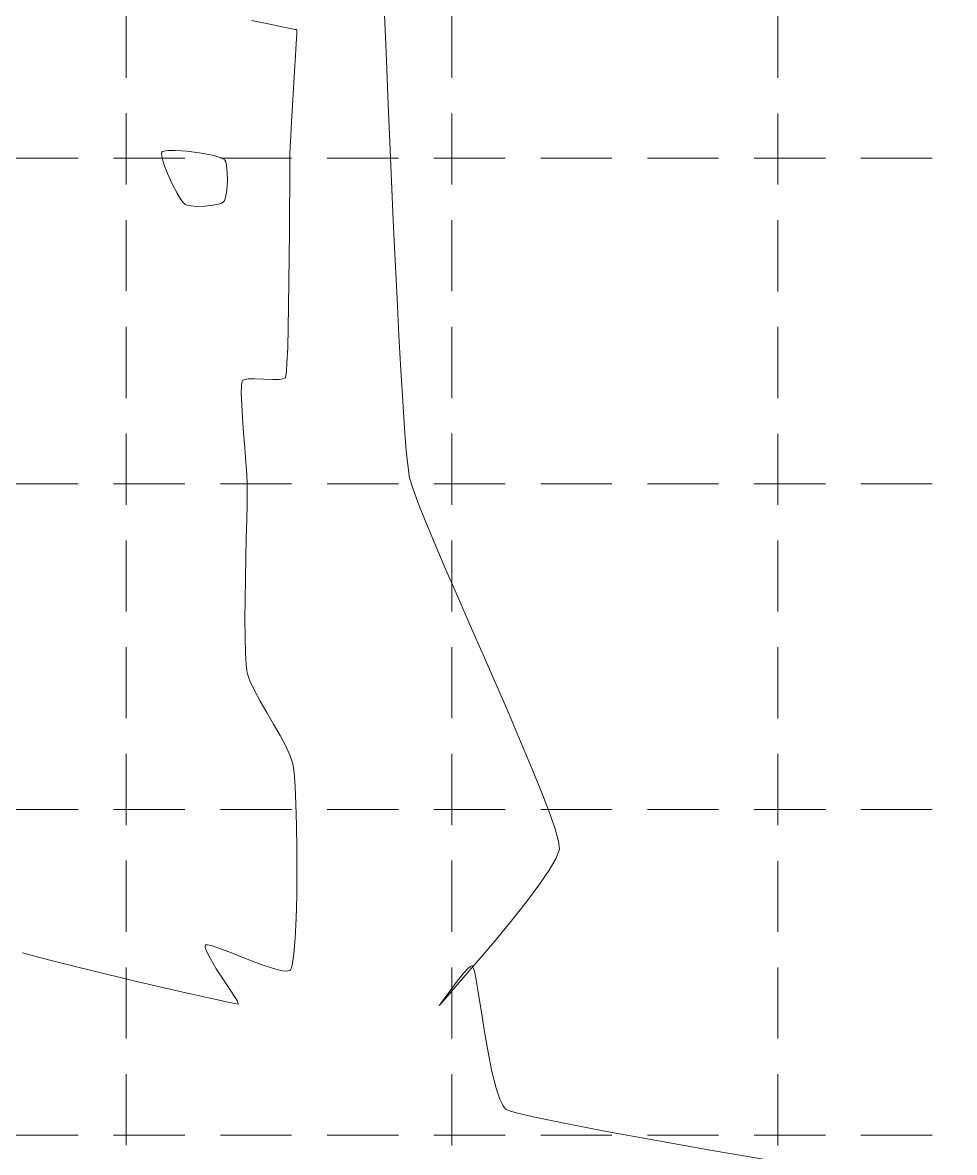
# Model space of a CAD drawing. Extents: x 2140663 to 2528301, y 336313 to 7007653.
# Drawn here: x 2527824.3 to 2527902.8, y 7007156.3 to 7007251.6 of the extents above; entities that cross this region are included whole.
import ezdxf

# ---------------------------------------------------------------- set-up
doc = ezdxf.new("R2010")
doc.units = 0
doc.header["$MEASUREMENT"] = 0
doc.linetypes.add('HIDDEN', pattern=[0.375, 0.25, -0.125])
doc.layers.add('1 EXISTING CONTOURS', color=43, linetype='Continuous')
doc.layers.add('GRID', color=254, linetype='HIDDEN')

msp = doc.modelspace()

# ---------------------------------------------------------------- linework, layer by layer
at = {"layer": '1 EXISTING CONTOURS', "color": 43, "lineweight": 0, "extrusion": (0.9991569405665346, 0.04105372233698714, 0), "elevation": 2813397.434503688}
msp.add_lwpolyline([(6897565.015986026, 603), (6897567.429127559, 603)], dxfattribs=at)
at = {"layer": '1 EXISTING CONTOURS', "color": 43, "lineweight": 0, "extrusion": (-0.2035576288374767, -0.9790629661784088, 0), "elevation": -7375102.55162637}
msp.add_lwpolyline([(1048538.474898996, 603), (1048540.034393667, 603)], dxfattribs=at)
at = {"layer": '1 EXISTING CONTOURS', "color": 43, "lineweight": 0, "extrusion": (0.2004878083312148, 0.9796961971501912, 0), "elevation": 7371779.729538829}
msp.add_lwpolyline([(-1071651.74842043, 603.0000000000007), (-1071652.967258106, 603.0000000000007)], dxfattribs=at)
at = {"layer": '1 EXISTING CONTOURS', "color": 43, "lineweight": 0}
for points, elevation in [([(2527846.298163199, 7007251.212560831), (2527846.957997981, 7007251.078949707)], 603), ([(2527847.343674697, 7007251.000855722), (2527847.355611654, 7007250.998194986)], 603), ([(2527847.355611654, 7007250.998194986), (2527847.358829951, 7007250.992596656)], 603), ([(2527847.358829951, 7007250.992596656), (2527847.367869577, 7007250.966881691)], 603), ([(2527847.367869577, 7007250.966881691), (2527847.383496695, 7007250.911155465)], 603), ([(2527847.395760803, 7007250.858431024), (2527847.379440842, 7007250.590853591)], 603), ([(2527847.383496695, 7007250.911155465), (2527847.395760803, 7007250.858431024)], 603), ([(2527847.334341532, 7007249.869266938), (2527847.267787559, 7007248.8015783)], 603), ([(2527846.86956177, 7007242.048358653), (2527846.828098229, 7007241.170110092)], 603), ([(2527835.982578547, 7007240.50008975), (2527835.998138023, 7007240.633092103)], 602), ([(2527835.998138023, 7007240.633092103), (2527836.020271324, 7007240.677563477)], 602), ([(2527836.020271324, 7007240.677563477), (2527836.057644314, 7007240.711676924)], 602), ([(2527836.515711855, 7007240.810904615), (2527837.136723823, 7007240.815069799)], 602), ([(2527837.136723823, 7007240.815069799), (2527838.107137141, 7007240.744438416)], 602), ([(2527838.107137141, 7007240.744438416), (2527839.155438569, 7007240.609746461)], 602), ([(2527846.828098229, 7007241.170110092), (2527846.811230791, 7007240.440438998)], 603), ([(2527855.369717579, 7007238.236595464), (2527855.226377919, 7007241.5223753)], 603), ([(2527836.023997316, 7007240.204342268), (2527835.982578547, 7007240.50008975)], 602), ([(2527836.496745872, 7007238.857748232), (2527836.18047637, 7007239.669291059)], 602), ([(2527840.76727275, 7007240.274965019), (2527841.105443612, 7007240.154653337)], 602), ([(2527841.105443612, 7007240.154653337), (2527841.248016841, 7007240.076064662)], 602), ([(2527841.290896993, 7007240.037775583), (2527841.327609932, 7007239.986156421)], 602), ([(2527846.811230791, 7007240.440438998), (2527846.797954932, 7007239.266443036)], 603), ([(2527846.797954932, 7007239.266443036), (2527846.78657327, 7007237.734229981)], 603), ([(2527837.309542387, 7007237.199226497), (2527836.892572974, 7007237.995768234)], 602), ([(2527841.533671307, 7007238.240448199), (2527841.482091016, 7007237.479571582)], 602), ([(2527837.619085308, 7007236.686976942), (2527837.309542387, 7007237.199226497)], 602), ([(2527841.482091016, 7007237.479571582), (2527841.399547392, 7007236.960602812)], 602), ([(2527837.81759594, 7007236.414631161), (2527837.619085308, 7007236.686976942)], 602), ([(2527838.029870918, 7007236.236912721), (2527837.973246993, 7007236.265959524)], 602), ([(2527838.469120175, 7007236.13466918), (2527838.176918921, 7007236.187551211)], 602), ([(2527838.956390631, 7007236.101782894), (2527838.469120175, 7007236.13466918)], 602), ([(2527839.645219644, 7007236.117120688), (2527838.956390631, 7007236.101782894)], 602), ([(2527841.213623003, 7007236.485838052), (2527841.170348008, 7007236.448177611)], 602), ([(2527841.315433238, 7007236.66687778), (2527841.249451645, 7007236.531951437)], 602), ([(2527846.762703014, 7007233.93958372), (2527846.746819658, 7007231.84936607)], 603), ([(2527855.833931054, 7007228.314123188), (2527855.675189532, 7007231.566844338)], 603), ([(2527846.726040977, 7007229.745362445), (2527846.698669589, 7007227.713680622)], 603), ([(2527855.994415758, 7007225.203671741), (2527855.833931054, 7007228.314123188)], 603), ([(2527846.698669589, 7007227.713680622), (2527846.663008112, 7007225.840428384)], 603), ([(2527856.154948259, 7007222.301115067), (2527855.994415758, 7007225.203671741)], 603), ([(2527846.560025373, 7007222.913643773), (2527846.504604606, 7007222.171116913)], 603), ([(2527843.824599242, 7007221.568088225), (2527843.295968131, 7007221.558336481)], 603), ([(2527846.403513713, 7007221.653870839), (2527846.355022937, 7007221.614635682)], 603), ([(2527846.456895701, 7007221.81577919), (2527846.421960683, 7007221.685200034)], 603), ([(2527856.31383317, 7007219.672078233), (2527856.154948259, 7007222.301115067)], 603), ([(2527842.71877528, 7007220.949063308), (2527842.707191126, 7007220.363406295)], 603), ([(2527842.75413612, 7007221.249453837), (2527842.71877528, 7007220.949063308)], 603), ([(2527842.79218697, 7007221.373395453), (2527842.75413612, 7007221.249453837)], 603), ([(2527842.815910616, 7007221.410430915), (2527842.79218697, 7007221.373395453)], 603), ([(2527842.997773826, 7007221.509202098), (2527842.861823123, 7007221.449635987)], 603), ([(2527845.377043927, 7007221.496006047), (2527844.599710262, 7007221.532034169)], 603), ([(2527845.910653763, 7007221.505815887), (2527845.377043927, 7007221.496006047)], 603), ([(2527846.214449133, 7007221.555015625), (2527845.910653763, 7007221.505815887)], 603), ([(2527842.809092514, 7007218.243279265), (2527842.902033087, 7007216.99327375)], 603), ([(2527843.003237339, 7007215.729958317), (2527843.09790809, 7007214.538321529)], 603), ([(2527856.898989203, 7007213.203630713), (2527856.763648508, 7007214.082337481)], 603), ([(2527843.208933341, 7007212.025135012), (2527843.192371893, 7007210.98444376)], 603), ([(2527843.192371893, 7007210.98444376), (2527843.163791233, 7007209.659639603)], 603), ([(2527843.163791233, 7007209.659639603), (2527843.128206566, 7007208.122397777)], 603), ([(2527843.128206566, 7007208.122397777), (2527843.090633099, 7007206.444393511)], 603), ([(2527860.950921978, 7007203.173568812), (2527859.955180674, 7007205.464065003)], 603), ([(2527843.02958059, 7007202.952798583), (2527843.016131959, 7007201.282558384)], 603), ([(2527843.016131959, 7007201.282558384), (2527843.020755352, 7007199.758256669)], 603), ([(2527843.020755352, 7007199.758256669), (2527843.048465976, 7007198.451568672)], 603), ([(2527845.419155775, 7007192.4459002), (2527845.970068086, 7007191.486498599)], 603), ([(2527846.834887899, 7007189.772404628), (2527847.063113424, 7007189.092148239)], 603), ([(2527869.159728771, 7007183.615317303), (2527868.662315659, 7007185.044172787)], 603), ([(2527847.363728335, 7007183.91188538), (2527847.392968606, 7007181.962009978)], 603), ([(2527869.456874081, 7007182.553198786), (2527869.159728771, 7007183.615317303)], 603), ([(2527869.524771989, 7007181.912017058), (2527869.456874081, 7007182.553198786)], 603), ([(2527847.392968606, 7007181.962009978), (2527847.399147403, 7007179.941718741)], 603), ([(2527847.399147403, 7007179.941718741), (2527847.379916682, 7007177.946765692)], 603), ([(2527847.379916682, 7007177.946765692), (2527847.332928398, 7007176.072904848)], 603), ([(2527847.332928398, 7007176.072904848), (2527847.255834505, 7007174.415890234)], 603), ([(2527847.255834505, 7007174.415890234), (2527847.146286959, 7007173.071475865)], 603), ([(2527863.087639656, 7007172.992288777), (2527864.321869391, 7007174.456822252)], 603), ([(2527839.666793392, 7007173.764856665), (2527839.672807293, 7007173.626528652)], 603), ([(2527839.672807293, 7007173.626528652), (2527839.780661936, 7007173.307915921)], 603), ([(2527839.849231177, 7007173.843134193), (2527839.720527607, 7007173.832273633)], 603), ([(2527841.871437007, 7007173.163586062), (2527840.822105981, 7007173.566463571)], 603), ([(2527843.071299574, 7007172.685228559), (2527841.871437007, 7007173.163586062)], 603), ([(2527847.146286959, 7007173.071475865), (2527847.033704406, 7007172.285363251)], 603), ([(2527861.928580158, 7007171.642483786), (2527863.087639656, 7007172.992288777)], 603), ([(2527844.293912355, 7007172.215714331), (2527843.071299574, 7007172.685228559)], 603), ([(2527862.177496633, 7007172.069846519), (2527862.135052477, 7007172.070219643)], 603), ([(2527862.204710914, 7007172.051069789), (2527862.177496633, 7007172.069846519)], 603), ([(2527862.262766426, 7007171.941520857), (2527862.204710914, 7007172.051069789)], 603), ([(2527846.556360452, 7007171.629551166), (2527846.14406791, 7007171.662033636)], 603), ([(2527846.820438727, 7007171.703463956), (2527846.750584638, 7007171.665880353)], 603), ([(2527846.85982321, 7007171.744929462), (2527846.820438727, 7007171.703463956)], 603), ([(2527862.503902817, 7007170.90207439), (2527862.358896947, 7007171.611484101)], 603), ([(2527835.944412339, 7007170.281422289), (2527833.648624569, 7007170.817307728)], 603), ([(2527838.033572176, 7007169.8032277), (2527835.944412339, 7007170.281422289)], 603), ([(2527860.10604693, 7007169.554295275), (2527860.912209661, 7007170.474216283)], 603), ([(2527859.657838944, 7007169.042063591), (2527860.10604693, 7007169.554295275)], 603), ([(2527842.125849437, 7007168.896658754), (2527841.21783419, 7007169.092658961)], 603), ([(2527842.45306289, 7007168.831097285), (2527842.125849437, 7007168.896658754)], 603), ([(2527859.394419817, 7007168.726728748), (2527859.400197475, 7007168.737524958)], 603), ([(2527859.403913117, 7007168.731920324), (2527859.394419817, 7007168.726728748)], 603), ([(2527859.400197475, 7007168.737524958), (2527859.459123877, 7007168.81083231)], 603), ([(2527859.596206744, 7007168.98197043), (2527859.453583252, 7007168.790109359)], 603), ([(2527863.217596679, 7007166.494594856), (2527862.950044428, 7007168.159249534)], 603), ([(2527863.514579581, 7007164.793060024), (2527863.217596679, 7007166.494594856)], 603), ([(2527863.840825398, 7007163.173606048), (2527863.514579581, 7007164.793060024)], 603), ([(2527864.501275004, 7007160.845156186), (2527864.196166396, 7007161.755193937)], 603), ([(2527864.908564633, 7007160.088401173), (2527864.742204326, 7007160.333669071)], 603), ([(2527864.993462989, 7007159.997339341), (2527864.908564633, 7007160.088401173)], 603), ([(2527865.05600348, 7007159.956002386), (2527864.993462989, 7007159.997339341)], 603), ([(2527865.30962095, 7007159.854452152), (2527865.05600348, 7007159.956002386)], 603), ([(2527867.459230886, 7007159.314718874), (2527865.99886204, 7007159.656920836)], 603), ([(2527873.485804753, 7007158.117567954), (2527870.079610121, 7007158.772189496)], 603)]:
    msp.add_lwpolyline(points, dxfattribs=dict(at, elevation=elevation))
at = {"layer": '1 EXISTING CONTOURS', "color": 43, "lineweight": 0, "extrusion": (-0.1979134905842999, -0.9802194908512779, 0), "elevation": -7368939.09999544}
msp.add_lwpolyline([(1091015.337683194, 603.0000000000007), (1091015.638237891, 603.0000000000007)], dxfattribs=at)
at = {"layer": '1 EXISTING CONTOURS', "color": 43, "lineweight": 0, "extrusion": (-0.2002184570580532, -0.9797512793833406, 0), "elevation": -7371484.827877438}
msp.add_lwpolyline([(1073680.592491984, 603.0000000000007), (1073680.685441232, 603.0000000000007)], dxfattribs=at)
at = {"layer": '1 EXISTING CONTOURS', "color": 43, "lineweight": 0, "extrusion": (0.9980525660525116, -0.06237848504089606, 0), "elevation": 2085822.88748068}
msp.add_lwpolyline([(7151287.723118526, 603.0000000000007), (7151287.000123888, 603.0000000000007)], dxfattribs=at)
at = {"layer": '1 EXISTING CONTOURS', "color": 43, "lineweight": 0, "extrusion": (0.9991481820619215, 0.04126633352210794, 0), "elevation": 2814865.114086384}
msp.add_lwpolyline([(6896963.462195911, 603.0000000000003), (6896966.192734728, 603.0000000000003)], dxfattribs=at)
at = {"layer": '1 EXISTING CONTOURS', "color": 43, "lineweight": 0, "extrusion": (0.9980967568581376, -0.06166736535046557, 0), "elevation": 2090917.587862926}
msp.add_lwpolyline([(7149797.984366206, 603), (7149796.675992667, 603)], dxfattribs=at)
at = {"layer": '1 EXISTING CONTOURS', "color": 43, "lineweight": 0, "extrusion": (0.9981496225432913, -0.06080568243746005, 0), "elevation": 2097089.249670678}
msp.add_lwpolyline([(7147988.916204752, 603.0000000000007), (7147987.477371474, 603.0000000000007)], dxfattribs=at)
at = {"layer": '1 EXISTING CONTOURS', "color": 43, "lineweight": 0, "extrusion": (0.9991269125934648, 0.04177813460952079, 0), "elevation": 2818397.664930959}
msp.add_lwpolyline([(6895517.680544343, 603.0000000000007), (6895520.66284176, 603.0000000000007)], dxfattribs=at)
at = {"layer": '1 EXISTING CONTOURS', "color": 43, "lineweight": 0, "extrusion": (0.9982270036181882, -0.05952183840788265, 0), "elevation": 2106281.06821372}
msp.add_lwpolyline([(7145284.344197102, 603.0000000000003), (7145282.883055338, 603.0000000000003)], dxfattribs=at)
at = {"layer": '1 EXISTING CONTOURS', "color": 43, "lineweight": 0, "extrusion": (0.9983435843201333, -0.05753336116401557, 0), "elevation": 2120509.512824109}
msp.add_lwpolyline([(7141073.226288998, 603.0000000000007), (7141071.850986722, 603.0000000000007)], dxfattribs=at)
at = {"layer": '1 EXISTING CONTOURS', "color": 43, "lineweight": 0, "extrusion": (0.9990943558793489, 0.04254959518055247, 0), "elevation": 2823721.17926372}
msp.add_lwpolyline([(6893336.238731152, 603), (6893339.407149874, 603)], dxfattribs=at)
at = {"layer": '1 EXISTING CONTOURS', "color": 43, "lineweight": 0, "extrusion": (0.9985333459820337, -0.05414016034261604, 0), "elevation": 2144766.184736065}
msp.add_lwpolyline([(7133824.064815812, 603), (7133822.88349322, 603)], dxfattribs=at)
at = {"layer": '1 EXISTING CONTOURS', "color": 43, "lineweight": 0, "extrusion": (-0.3739661706788501, 0.9274423449399954, 0), "elevation": 5553486.586615487}
msp.add_lwpolyline([(-4964893.176896277, 602.0000000000003), (-4964893.319795464, 602.0000000000003)], dxfattribs=at)
at = {"layer": '1 EXISTING CONTOURS', "color": 43, "lineweight": 0, "extrusion": (0.1392835215302415, -0.9902525438645109, 0), "elevation": -6586852.066708433}
msp.add_lwpolyline([(3479189.387769312, 602.0000000000007), (3479189.716510488, 602.0000000000007)], dxfattribs=at)
at = {"layer": '1 EXISTING CONTOURS', "color": 43, "lineweight": 0, "extrusion": (0.9597960463298015, 0.2806983246292745, 0), "elevation": 4393127.607236439}
msp.add_lwpolyline([(6015961.549473925, 602), (6015962.106937367, 602)], dxfattribs=at)
at = {"layer": '1 EXISTING CONTOURS', "color": 43, "lineweight": 0, "extrusion": (-0.1781011747082605, -0.9840121805991722, 0), "elevation": -7345421.235436834}
msp.add_lwpolyline([(1239426.735487804, 602.0000000000007), (1239427.729898346, 602.0000000000007)], dxfattribs=at)
at = {"layer": '1 EXISTING CONTOURS', "color": 43, "lineweight": 0, "extrusion": (-0.2415912872779893, -0.9703780963682992, 0), "elevation": -7410376.783815038}
msp.add_lwpolyline([(760072.4607183642, 602), (760073.1133733415, 602)], dxfattribs=at)
at = {"layer": '1 EXISTING CONTOURS', "color": 43, "lineweight": 0, "extrusion": (-0.6660470318318564, -0.7459097474815396, 0), "elevation": -6910429.835863672}
msp.add_lwpolyline([(-2781610.027014439, 602.0000000000007), (-2781609.969527388, 602.0000000000007)], dxfattribs=at)
at = {"layer": '1 EXISTING CONTOURS', "color": 43, "lineweight": 0, "extrusion": (0.9144246669571794, 0.4047561345554277, 0), "elevation": 5147743.834819206}
msp.add_lwpolyline([(5384433.806097258, 602), (5384433.647747668, 602)], dxfattribs=at)
at = {"layer": '1 EXISTING CONTOURS', "color": 43, "lineweight": 0, "extrusion": (0.9723067101530696, 0.2337084966177206, 0), "elevation": 4095488.636118897}
msp.add_lwpolyline([(6222408.306061046, 602.0000000000007), (6222407.991668628, 602.0000000000007)], dxfattribs=at)
at = {"layer": '1 EXISTING CONTOURS', "color": 43, "lineweight": 0, "extrusion": (0.9087639208941293, 0.417310599051988, 0), "elevation": 5221401.651589344}
msp.add_lwpolyline([(5313031.947727317, 602.0000000000003), (5313032.896246485, 602.0000000000003)], dxfattribs=at)
at = {"layer": '1 EXISTING CONTOURS', "color": 43, "lineweight": 0, "extrusion": (0.9941502315485667, 0.1080060975682922, 0), "elevation": 3269878.774900015}
msp.add_lwpolyline([(6693226.514979076, 602.0000000000003), (6693225.982262191, 602.0000000000003)], dxfattribs=at)
at = {"layer": '1 EXISTING CONTOURS', "color": 43, "lineweight": 0, "extrusion": (0.999897637190889, 0.01430786986513389, 0), "elevation": 2627841.429569256}
msp.add_lwpolyline([(6970353.697855704, 602.0000000000007), (6970352.93215435, 602.0000000000007)], dxfattribs=at)
at = {"layer": '1 EXISTING CONTOURS', "color": 43, "lineweight": 0, "extrusion": (0.9989910264929707, 0.04491023253692838, 0), "elevation": 2840001.529267092}
msp.add_lwpolyline([(6886638.202624449, 603.0000000000007), (6886641.546383558, 603.0000000000007)], dxfattribs=at)
at = {"layer": '1 EXISTING CONTOURS', "color": 43, "lineweight": 0, "extrusion": (0.9613571556635352, -0.2753042303607367, 0), "elevation": 501036.4394433461}
msp.add_lwpolyline([(7432382.824481918, 602.0000000000007), (7432382.518950274, 602.0000000000007)], dxfattribs=at)
at = {"layer": '1 EXISTING CONTOURS', "color": 43, "lineweight": 0, "extrusion": (0.9999807872626489, -0.006198798720156712, 0), "elevation": 2484361.763418118}
msp.add_lwpolyline([(7022772.719437201, 603.0000000000007), (7022770.915080169, 603.0000000000007)], dxfattribs=at)
at = {"layer": '1 EXISTING CONTOURS', "color": 43, "lineweight": 0, "extrusion": (0.7230162579524254, 0.6908310146023209, 0), "elevation": 6668484.08146682}
msp.add_lwpolyline([(3320036.928587246, 602.0000000000007), (3320037.086814673, 602.0000000000007)], dxfattribs=at)
at = {"layer": '1 EXISTING CONTOURS', "color": 43, "lineweight": 0, "extrusion": (-0.5945860494777991, -0.8040319830494209, 0), "elevation": -7137059.264848153}
msp.add_lwpolyline([(-2133942.35067703, 602), (-2133942.408314835, 602)], dxfattribs=at)
at = {"layer": '1 EXISTING CONTOURS', "color": 43, "lineweight": 0, "extrusion": (0.3182317980157072, 0.9480129338419861, 0), "elevation": 7447389.024417811}
msp.add_lwpolyline([(-166497.9152935324, 602.0000000000003), (-166497.7601817227, 602.0000000000003)], dxfattribs=at)
at = {"layer": '1 EXISTING CONTOURS', "color": 43, "lineweight": 0, "extrusion": (0.1069306174767196, -0.9942664849254689, 0), "elevation": -6696756.569066909}
msp.add_lwpolyline([(3262635.004543806, 602.0000000000007), (3262634.323316666, 602.0000000000007)], dxfattribs=at)
at = {"layer": '1 EXISTING CONTOURS', "color": 43, "lineweight": 0, "extrusion": (0.2035135860919518, -0.9790721221013261, 0), "elevation": -6346139.757465833}
msp.add_lwpolyline([(3901006.225894231, 602.0000000000007), (3901005.754536505, 602.0000000000007)], dxfattribs=at)
at = {"layer": '1 EXISTING CONTOURS', "color": 43, "lineweight": 0, "extrusion": (0.3300726198056258, -0.9439555422024126, 0), "elevation": -5780148.497552342}
msp.add_lwpolyline([(4699066.435204552, 602), (4699066.156375901, 602)], dxfattribs=at)
at = {"layer": '1 EXISTING CONTOURS', "color": 43, "lineweight": 0, "extrusion": (0.4956164393024643, -0.8685415045311, 0), "elevation": -4833236.04733529}
msp.add_lwpolyline([(5668436.55110595, 602.0000000000007), (5668436.409360292, 602.0000000000007)], dxfattribs=at)
at = {"layer": '1 EXISTING CONTOURS', "color": 43, "lineweight": 0, "extrusion": (0.7896618541747542, -0.6135423017700488, 0), "elevation": -2303096.222759246}
msp.add_lwpolyline([(7084284.931159684, 602.0000000000003), (7084284.872763317, 602.0000000000003)], dxfattribs=at)
at = {"layer": '1 EXISTING CONTOURS', "color": 43, "lineweight": 0, "extrusion": (0.9999796896102413, -0.006373410939642886, 0), "elevation": 2483135.439702834}
msp.add_lwpolyline([(7023204.616506752, 603), (7023202.626142429, 603)], dxfattribs=at)
at = {"layer": '1 EXISTING CONTOURS', "color": 43, "lineweight": 0, "extrusion": (0.9989138285400393, 0.04659574177412749, 0), "elevation": 2851617.143140436}
msp.add_lwpolyline([(6881833.201619701, 603.0000000000007), (6881836.534605678, 603.0000000000007)], dxfattribs=at)
at = {"layer": '1 EXISTING CONTOURS', "color": 43, "lineweight": 0, "extrusion": (0.9999512380316582, -0.00987530044881429, 0), "elevation": 2458524.964209627}
msp.add_lwpolyline([(7031853.409061871, 603.0000000000007), (7031851.304955645, 603.0000000000007)], dxfattribs=at)
at = {"layer": '1 EXISTING CONTOURS', "color": 43, "lineweight": 0, "extrusion": (0.9996074584870281, -0.02801658325179389, 0), "elevation": 2330535.852131972}
msp.add_lwpolyline([(7075296.839877185, 603.0000000000003), (7075295.210522718, 603.0000000000003)], dxfattribs=at)
at = {"layer": '1 EXISTING CONTOURS', "color": 43, "lineweight": 0, "extrusion": (0.9990259966485655, -0.04412548039784481, 0), "elevation": 2216187.35168468}
msp.add_lwpolyline([(7111941.598210088, 603.0000000000007), (7111940.298874795, 603.0000000000007)], dxfattribs=at)
at = {"layer": '1 EXISTING CONTOURS', "color": 43, "lineweight": 0, "extrusion": (-0.04646446098054267, -0.998919943672058, 0), "elevation": -7117108.274845317}
msp.add_lwpolyline([(2199527.613697071, 603), (2199526.837747983, 603)], dxfattribs=at)
at = {"layer": '1 EXISTING CONTOURS', "color": 43, "lineweight": 0, "extrusion": (0.3904537433495614, -0.9206225471409631, 0), "elevation": -5463999.139315864}
msp.add_lwpolyline([(5063188.260056678, 603), (5063188.107362388, 603)], dxfattribs=at)
at = {"layer": '1 EXISTING CONTOURS', "color": 43, "lineweight": 0, "extrusion": (0.8617173862759105, -0.5073885554383477, 0), "elevation": -1377094.876851038}
msp.add_lwpolyline([(7320845.10003508, 603), (7320845.063678388, 603)], dxfattribs=at)
at = {"layer": '1 EXISTING CONTOURS', "color": 43, "lineweight": 0, "extrusion": (0.9911067075001061, -0.1330695094614059, 0), "elevation": 1572918.009246708}
msp.add_lwpolyline([(7281284.189098893, 603), (7281283.830572693, 603)], dxfattribs=at)
at = {"layer": '1 EXISTING CONTOURS', "color": 43, "lineweight": 0, "extrusion": (0.6493722562828956, -0.7604706915917676, 0), "elevation": -3687275.519230654}
msp.add_lwpolyline([(6472645.612389969, 603), (6472645.552016165, 603)], dxfattribs=at)
at = {"layer": '1 EXISTING CONTOURS', "color": 43, "lineweight": 0, "extrusion": (0.1625807765194249, -0.9866952371965424, 0), "elevation": -6503013.411613622}
msp.add_lwpolyline([(3633450.462708965, 603.0000000000007), (3633450.160493759, 603.0000000000007)], dxfattribs=at)
at = {"layer": '1 EXISTING CONTOURS', "color": 43, "lineweight": 0, "extrusion": (0.9994537711536047, 0.03304783392052234, 0), "elevation": 2758035.381399664}
msp.add_lwpolyline([(6919853.091546299, 603.0000000000003), (6919852.122597038, 603.0000000000003)], dxfattribs=at)
at = {"layer": '1 EXISTING CONTOURS', "color": 43, "lineweight": 0, "extrusion": (0.9977010190629867, 0.06776928921479115, 0), "elevation": 2996919.116904804}
msp.add_lwpolyline([(6819796.886836593, 603.0000000000007), (6819799.182005066, 603.0000000000007)], dxfattribs=at)
at = {"layer": '1 EXISTING CONTOURS', "color": 43, "lineweight": 0, "extrusion": (0.9981643448715872, 0.06056352555024479, 0), "elevation": 2947584.402589167}
msp.add_lwpolyline([(6841261.488444666, 603), (6841260.334619607, 603)], dxfattribs=at)
at = {"layer": '1 EXISTING CONTOURS', "color": 43, "lineweight": 0, "extrusion": (0.9968065531664773, 0.07985421444336636, 0), "elevation": 3079326.178554031}
msp.add_lwpolyline([(6782980.909176682, 603.0000000000007), (6782979.641813994, 603.0000000000007)], dxfattribs=at)
at = {"layer": '1 EXISTING CONTOURS', "color": 43, "lineweight": 0, "extrusion": (0.996828135541519, 0.07958434640567998, 0), "elevation": 3077503.266767571}
msp.add_lwpolyline([(6783811.742375997, 603.0000000000007), (6783813.633496317, 603.0000000000007)], dxfattribs=at)
at = {"layer": '1 EXISTING CONTOURS', "color": 43, "lineweight": 0, "extrusion": (0.9948759628546304, 0.1011030095203518, 0), "elevation": 3223354.36377111}
msp.add_lwpolyline([(6715734.930652785, 603.0000000000003), (6715736.352666125, 603.0000000000003)], dxfattribs=at)
at = {"layer": '1 EXISTING CONTOURS', "color": 43, "lineweight": 0, "extrusion": (0.9974987007625887, 0.07068480725691771, 0), "elevation": 3016823.814944127}
msp.add_lwpolyline([(6811007.295789084, 603.0000000000007), (6811006.258224241, 603.0000000000007)], dxfattribs=at)
at = {"layer": '1 EXISTING CONTOURS', "color": 43, "lineweight": 0, "extrusion": (0.9989016647290733, 0.0468557808758545, 0), "elevation": 2853395.212397195}
msp.add_lwpolyline([(6881073.167889772, 603), (6881072.373703673, 603)], dxfattribs=at)
at = {"layer": '1 EXISTING CONTOURS', "color": 43, "lineweight": 0, "extrusion": (0.9588349013393462, 0.2839641385343689, 0), "elevation": 4413594.681237949}
msp.add_lwpolyline([(6000938.964470389, 603), (6000939.87410739, 603)], dxfattribs=at)
at = {"layer": '1 EXISTING CONTOURS', "color": 43, "lineweight": 0, "extrusion": (0.9999997615598896, 0.0006905651049668875, 0), "elevation": 2532681.54230179}
msp.add_lwpolyline([(7005465.398926971, 603.0000000000007), (7005464.714023686, 603.0000000000007)], dxfattribs=at)
at = {"layer": '1 EXISTING CONTOURS', "color": 43, "lineweight": 0, "extrusion": (0.9388302880917003, 0.3443801535536782, 0), "elevation": 4786373.721920707}
msp.add_lwpolyline([(5708037.989229203, 603), (5708039.335854104, 603)], dxfattribs=at)
at = {"layer": '1 EXISTING CONTOURS', "color": 43, "lineweight": 0, "extrusion": (0.9286020119646226, 0.3710772202321982, 0), "elevation": 4947590.077253878}
msp.add_lwpolyline([(5568878.190794881, 603.0000000000007), (5568879.916090476, 603.0000000000007)], dxfattribs=at)
at = {"layer": '1 EXISTING CONTOURS', "color": 43, "lineweight": 0, "extrusion": (0.9227349910681951, 0.3854349961515925, 0), "elevation": 5033367.023331633}
msp.add_lwpolyline([(5491470.280287736, 603.0000000000007), (5491472.323966453, 603.0000000000007)], dxfattribs=at)
at = {"layer": '1 EXISTING CONTOURS', "color": 43, "lineweight": 0, "extrusion": (0.9191947671037133, 0.3938032251380767, 0), "elevation": 5083055.753727058}
msp.add_lwpolyline([(5445507.191541553, 603.0000000000003), (5445509.492724083, 603.0000000000003)], dxfattribs=at)
at = {"layer": '1 EXISTING CONTOURS', "color": 43, "lineweight": 0, "extrusion": (0.9998045509464661, -0.01977017720545993, 0), "elevation": 2388815.312972653}
msp.add_lwpolyline([(7055812.798375452, 603.0000000000007), (7055811.050942441, 603.0000000000007)], dxfattribs=at)
at = {"layer": '1 EXISTING CONTOURS', "color": 43, "lineweight": 0, "extrusion": (0.9998845958358108, -0.01519193898939004, 0), "elevation": 2421098.306223371}
msp.add_lwpolyline([(7044798.874183454, 603), (7044797.129478655, 603)], dxfattribs=at)
at = {"layer": '1 EXISTING CONTOURS', "color": 43, "lineweight": 0, "extrusion": (0.9159852107468932, 0.4012120308427573, 0), "elevation": 5126857.461664466}
msp.add_lwpolyline([(5404283.61713288, 603), (5404286.249880216, 603)], dxfattribs=at)
at = {"layer": '1 EXISTING CONTOURS', "color": 43, "lineweight": 0, "extrusion": (0.9156749767717304, 0.4019195652292771, 0), "elevation": 5131031.068477677}
msp.add_lwpolyline([(5400318.489432985, 603), (5400321.19609124, 603)], dxfattribs=at)
at = {"layer": '1 EXISTING CONTOURS', "color": 43, "lineweight": 0, "extrusion": (0.998498656360538, 0.05477621058635149, 0), "elevation": 2907875.665387086}
msp.add_lwpolyline([(6858212.575590946, 603.0000000000007), (6858211.556662132, 603.0000000000007)], dxfattribs=at)
at = {"layer": '1 EXISTING CONTOURS', "color": 43, "lineweight": 0, "extrusion": (0.9160762433393874, 0.4010041351273022, 0), "elevation": 5125630.815186039}
msp.add_lwpolyline([(5405441.606513609, 603.0000000000007), (5405444.325808034, 603.0000000000007)], dxfattribs=at)
at = {"layer": '1 EXISTING CONTOURS', "color": 43, "lineweight": 0, "extrusion": (0.9909476418771892, 0.134248914550688, 0), "elevation": 3445668.812800461}
msp.add_lwpolyline([(6604405.580654375, 603), (6604404.918222939, 603)], dxfattribs=at)
at = {"layer": '1 EXISTING CONTOURS', "color": 43, "lineweight": 0, "extrusion": (0.9465149025561541, 0.3226600986163524, 0), "elevation": 4653584.057026236}
msp.add_lwpolyline([(5816782.041261678, 603.0000000000007), (5816781.322536792, 603.0000000000007)], dxfattribs=at)
at = {"layer": '1 EXISTING CONTOURS', "color": 43, "lineweight": 0, "extrusion": (0.9048379056034633, 0.425756226710941, 0), "elevation": 5270645.9207476}
msp.add_lwpolyline([(5264131.56257785, 603.0000000000007), (5264130.666789391, 603.0000000000007)], dxfattribs=at)
at = {"layer": '1 EXISTING CONTOURS', "color": 43, "lineweight": 0, "extrusion": (0.8798669839810189, 0.4752200442954249, 0), "elevation": 5554125.960632132}
msp.add_lwpolyline([(4964117.737560022, 603.0000000000007), (4964116.710603769, 603.0000000000007)], dxfattribs=at)
at = {"layer": '1 EXISTING CONTOURS', "color": 43, "lineweight": 0, "extrusion": (0.9172015257611774, 0.3984235951112437, 0), "elevation": 5110393.027175743}
msp.add_lwpolyline([(5419847.264780432, 603), (5419849.935450856, 603)], dxfattribs=at)
at = {"layer": '1 EXISTING CONTOURS', "color": 43, "lineweight": 0, "extrusion": (0.8668391299335436, 0.4985879288711847, 0), "elevation": 5684936.883657632}
msp.add_lwpolyline([(4813757.631195453, 603.0000000000003), (4813756.52440594, 603.0000000000003)], dxfattribs=at)
at = {"layer": '1 EXISTING CONTOURS', "color": 43, "lineweight": 0, "extrusion": (0.8629003642514808, 0.5053740806320224, 0), "elevation": 5722532.17311942}
msp.add_lwpolyline([(4769002.492664978, 603), (4769001.359261789, 603)], dxfattribs=at)
at = {"layer": '1 EXISTING CONTOURS', "color": 43, "lineweight": 0, "extrusion": (0.9191570920957346, 0.393891152541046, 0), "elevation": 5083576.73395084}
msp.add_lwpolyline([(5445005.139420503, 603.0000000000007), (5445007.700250582, 603.0000000000007)], dxfattribs=at)
at = {"layer": '1 EXISTING CONTOURS', "color": 43, "lineweight": 0, "extrusion": (0.8806123488665356, 0.4738374099031892, 0), "elevation": 5546321.841932638}
msp.add_lwpolyline([(4972831.366791846, 603), (4972830.340720397, 603)], dxfattribs=at)
at = {"layer": '1 EXISTING CONTOURS', "color": 43, "lineweight": 0, "extrusion": (0.906018233248106, 0.4232386572868559, 0), "elevation": 5255988.913893678}
msp.add_lwpolyline([(5278760.092002211, 603.0000000000007), (5278759.197403456, 603.0000000000007)], dxfattribs=at)
at = {"layer": '1 EXISTING CONTOURS', "color": 43, "lineweight": 0, "extrusion": (0.9221740208201709, 0.3867752258410035, 0), "elevation": 5041340.468824854}
msp.add_lwpolyline([(5484131.056333946, 603.0000000000007), (5484133.446194647, 603.0000000000007)], dxfattribs=at)
at = {"layer": '1 EXISTING CONTOURS', "color": 43, "lineweight": 0, "extrusion": (0.990624523705216, 0.1366127850305893, 0), "elevation": 3461418.910010703}
msp.add_lwpolyline([(6596157.129498413, 603.0000000000007), (6596156.412100605, 603.0000000000007)], dxfattribs=at)
at = {"layer": '1 EXISTING CONTOURS', "color": 43, "lineweight": 0, "extrusion": (0.9973859648155078, 0.07225812887861606, 0), "elevation": 3027565.600844413}
msp.add_lwpolyline([(6806213.83854924, 603), (6806212.67139448, 603)], dxfattribs=at)
at = {"layer": '1 EXISTING CONTOURS', "color": 43, "lineweight": 0, "extrusion": (0.9266894708065787, 0.3758279189951475, 0), "elevation": 4976045.080900716}
msp.add_lwpolyline([(5543442.846623948, 603), (5543445.004552805, 603)], dxfattribs=at)
at = {"layer": '1 EXISTING CONTOURS', "color": 43, "lineweight": 0, "extrusion": (0.9989937787899105, 0.04484896809354055, 0), "elevation": 2839568.78787872}
msp.add_lwpolyline([(6886765.096514629, 603), (6886763.573200166, 603)], dxfattribs=at)
at = {"layer": '1 EXISTING CONTOURS', "color": 43, "lineweight": 0, "extrusion": (0.9335367803700191, 0.358481630905098, 0), "elevation": 4871805.4949053}
msp.add_lwpolyline([(5635270.484813209, 603.0000000000007), (5635272.350184411, 603.0000000000007)], dxfattribs=at)
at = {"layer": '1 EXISTING CONTOURS', "color": 43, "lineweight": 0, "extrusion": (0.9996080744339093, 0.0279945981670064, 0), "elevation": 2723019.933614859}
msp.add_lwpolyline([(6933673.330593815, 603), (6933671.546188912, 603)], dxfattribs=at)
at = {"layer": '1 EXISTING CONTOURS', "color": 43, "lineweight": 0, "extrusion": (0.9419286651797885, -0.3358130279078255, 0), "elevation": 27969.79224175261}
msp.add_lwpolyline([(7449156.228179064, 603), (7449157.024327783, 603)], dxfattribs=at)
at = {"layer": '1 EXISTING CONTOURS', "color": 43, "lineweight": 0, "extrusion": (0.8663362665782454, -0.4994611828873868, 0), "elevation": -1309830.177062832}
msp.add_lwpolyline([(7333146.540818097, 603.0000000000007), (7333147.736705744, 603.0000000000007)], dxfattribs=at)
at = {"layer": '1 EXISTING CONTOURS', "color": 43, "lineweight": 0, "extrusion": (0.8250638899736042, -0.5650394477039851, 0), "elevation": -1873680.038334613}
msp.add_lwpolyline([(7209715.282605911, 603.0000000000007), (7209716.804133384, 603.0000000000007)], dxfattribs=at)
at = {"layer": '1 EXISTING CONTOURS', "color": 43, "lineweight": 0, "extrusion": (0.8003466360712226, -0.5995375402170229, 0), "elevation": -2177896.293525501}
msp.add_lwpolyline([(7123721.92148906, 603.0000000000007), (7123723.680557994, 603.0000000000007)], dxfattribs=at)
at = {"layer": '1 EXISTING CONTOURS', "color": 43, "lineweight": 0, "extrusion": (0.7841455806740041, -0.6205769157078186, 0), "elevation": -2366277.04048172}
msp.add_lwpolyline([(7063381.084188588, 603), (7063382.988890303, 603)], dxfattribs=at)
at = {"layer": '1 EXISTING CONTOURS', "color": 43, "lineweight": 0, "extrusion": (0.7728492652683233, -0.6345896415591834, 0), "elevation": -2493022.243042732}
msp.add_lwpolyline([(7019646.144487385, 603), (7019648.101470491, 603)], dxfattribs=at)
at = {"layer": '1 EXISTING CONTOURS', "color": 43, "lineweight": 0, "extrusion": (-0.2583287211084649, -0.9660570748410598, 0), "elevation": -7422338.830269525}
msp.add_lwpolyline([(631870.6991214969, 603.0000000000007), (631868.4354199965, 603.0000000000007)], dxfattribs=at)
at = {"layer": '1 EXISTING CONTOURS', "color": 43, "lineweight": 0, "extrusion": (0.913968131842819, -0.4057859706492424, 0), "elevation": -533047.9098229366}
msp.add_lwpolyline([(7430095.435935132, 603.0000000000003), (7430095.388199474, 603.0000000000003)], dxfattribs=at)
at = {"layer": '1 EXISTING CONTOURS', "color": 43, "lineweight": 0, "extrusion": (0.5691744765618153, -0.8222167690035175, 0), "elevation": -4322633.978454556}
msp.add_lwpolyline([(6066736.705732958, 603), (6066736.663938926, 603)], dxfattribs=at)
at = {"layer": '1 EXISTING CONTOURS', "color": 43, "lineweight": 0, "extrusion": (0.8951577725491193, 0.4457494388610033, 0), "elevation": 5386258.997423718}
msp.add_lwpolyline([(5145742.486419083, 603), (5145741.831910593, 603)], dxfattribs=at)
at = {"layer": '1 EXISTING CONTOURS', "color": 43, "lineweight": 0, "extrusion": (-0.1956760881150154, -0.9806685824171206, 0), "elevation": -7366353.052575544}
msp.add_lwpolyline([(1107837.089277459, 603.0000000000007), (1107836.755156689, 603.0000000000007)], dxfattribs=at)
at = {"layer": '1 EXISTING CONTOURS', "color": 43, "lineweight": 0, "extrusion": (-0.311212724521894, -0.9503402759515455, 0), "elevation": -7445895.490198634}
msp.add_lwpolyline([(221587.3676248547, 603.0000000000003), (221586.6886963933, 603.0000000000003)], dxfattribs=at)
at = {"layer": '1 EXISTING CONTOURS', "color": 43, "lineweight": 0, "extrusion": (-0.2468847576027604, -0.9690448474985182, 0), "elevation": -7414346.315215902}
msp.add_lwpolyline([(719615.5269017736, 603), (719613.0972817359, 603)], dxfattribs=at)
at = {"layer": '1 EXISTING CONTOURS', "color": 43, "lineweight": 0, "extrusion": (0.862153276224781, 0.5066475385264164, 0), "elevation": 5729552.411844185}
msp.add_lwpolyline([(4760532.96889466, 603), (4760531.934397251, 603)], dxfattribs=at)
at = {"layer": '1 EXISTING CONTOURS', "color": 43, "lineweight": 0, "extrusion": (-0.3191420445820991, -0.9477068931795093, 0), "elevation": -7447486.806872792}
msp.add_lwpolyline([(159373.3738115025, 603.0000000000003), (159372.1945632803, 603.0000000000003)], dxfattribs=at)
at = {"layer": '1 EXISTING CONTOURS', "color": 43, "lineweight": 0, "extrusion": (0.9685798231572865, -0.2487028873427079, 0), "elevation": 705717.6533964423}
msp.add_lwpolyline([(7415688.549032761, 603.0000000000007), (7415688.147843909, 603.0000000000007)], dxfattribs=at)
at = {"layer": '1 EXISTING CONTOURS', "color": 43, "lineweight": 0, "extrusion": (-0.4009796413786632, 0.9160869648673312, 0), "elevation": 5405557.741742607}
msp.add_lwpolyline([(-5125474.894698534, 603.0000000000007), (-5125474.774887867, 603.0000000000007)], dxfattribs=at)
at = {"layer": '1 EXISTING CONTOURS', "color": 43, "lineweight": 0, "extrusion": (0.2386204707537254, 0.9711129032904828, 0), "elevation": 7407946.835431719}
msp.add_lwpolyline([(-782754.9978868612, 603.0000000000007), (-782752.4972371098, 603.0000000000007)], dxfattribs=at)
at = {"layer": '1 EXISTING CONTOURS', "color": 43, "lineweight": 0, "extrusion": (0.2323267256818186, 0.9726378013083623, 0), "elevation": 7402722.531791584}
msp.add_lwpolyline([(-830713.5097931991, 603.0000000000007), (-830711.0331546867, 603.0000000000007)], dxfattribs=at)
at = {"layer": '1 EXISTING CONTOURS', "color": 43, "lineweight": 0, "extrusion": (0.8431231615707161, 0.5377204984218104, 0), "elevation": 5899180.884722771}
msp.add_lwpolyline([(4548637.161591042, 603), (4548636.04621973, 603)], dxfattribs=at)
at = {"layer": '1 EXISTING CONTOURS', "color": 43, "lineweight": 0, "extrusion": (-0.235273378131261, -0.9719292348431057, 0), "elevation": -7405209.893605589}
msp.add_lwpolyline([(808286.6205327217, 603.0000000000007), (808285.8668010118, 603.0000000000007)], dxfattribs=at)
at = {"layer": '1 EXISTING CONTOURS', "color": 43, "lineweight": 0, "extrusion": (0.1838590278945193, -0.9829526223891376, 0), "elevation": -6422950.318279146}
msp.add_lwpolyline([(3773085.363263811, 603.0000000000007), (3773085.165671189, 603.0000000000007)], dxfattribs=at)
at = {"layer": '1 EXISTING CONTOURS', "color": 43, "lineweight": 0, "extrusion": (0.8986960870118329, -0.4385719361628378, 0), "elevation": -801382.797710977}
msp.add_lwpolyline([(7405960.688791224, 603.0000000000007), (7405960.519823801, 603.0000000000007)], dxfattribs=at)
at = {"layer": '1 EXISTING CONTOURS', "color": 43, "lineweight": 0, "extrusion": (0.7802782356278896, -0.6254325503245157, 0), "elevation": -2410077.843794044}
msp.add_lwpolyline([(7048550.200261966, 603.0000000000007), (7048549.354139026, 603.0000000000007)], dxfattribs=at)
at = {"layer": '1 EXISTING CONTOURS', "color": 43, "lineweight": 0, "extrusion": (0.7544501875270286, -0.6563573070671426, 0), "elevation": -2692062.403358168}
msp.add_lwpolyline([(6945741.059284557, 603), (6945742.607786396, 603)], dxfattribs=at)
at = {"layer": '1 EXISTING CONTOURS', "color": 43, "lineweight": 0, "extrusion": (0.7341786858100594, -0.6789562999944947, 0), "elevation": -2901661.208574654}
msp.add_lwpolyline([(6860823.914431592, 603.0000000000007), (6860823.374013723, 603.0000000000007)], dxfattribs=at)
at = {"layer": '1 EXISTING CONTOURS', "color": 43, "lineweight": 0, "extrusion": (-0.6344128196990231, 0.7729944205500677, 0), "elevation": 3812796.801700342}
msp.add_lwpolyline([(-6399463.002179859, 603), (-6399462.71987946, 603)], dxfattribs=at)
at = {"layer": '1 EXISTING CONTOURS', "color": 43, "lineweight": 0, "extrusion": (0.9601017475191879, 0.2796509152686646, 0), "elevation": 4386567.022861069}
msp.add_lwpolyline([(6020678.687013994, 603.0000000000007), (6020679.030765847, 603.0000000000007)], dxfattribs=at)
at = {"layer": '1 EXISTING CONTOURS', "color": 43, "lineweight": 0, "extrusion": (0.8323563919733368, 0.5542407750618218, 0), "elevation": 5987724.602545816}
msp.add_lwpolyline([(4431430.815855704, 603), (4431429.793532425, 603)], dxfattribs=at)
at = {"layer": '1 EXISTING CONTOURS', "color": 43, "lineweight": 0, "extrusion": (0.8021928477017325, -0.5970650174781515, 0), "elevation": -2155904.605118581}
msp.add_lwpolyline([(7130399.606228891, 603.0000000000003), (7130398.70053488, 603.0000000000003)], dxfattribs=at)
at = {"layer": '1 EXISTING CONTOURS', "color": 43, "lineweight": 0, "extrusion": (0.9860655443645004, 0.1663572728110838, 0), "elevation": 3658331.957379817}
msp.add_lwpolyline([(6489000.226368789, 603), (6489001.477818401, 603)], dxfattribs=at)
at = {"layer": '1 EXISTING CONTOURS', "color": 43, "lineweight": 0, "extrusion": (-0.2194054550968569, -0.9756337664686177, 0), "elevation": -7391052.921575253}
msp.add_lwpolyline([(928834.6957665405, 603), (928832.8620985195, 603)], dxfattribs=at)
at = {"layer": '1 EXISTING CONTOURS', "color": 43, "lineweight": 0, "extrusion": (-0.2157239942798914, -0.9764543810603389, 0), "elevation": -7387496.96377398}
msp.add_lwpolyline([(956707.1265161044, 603.0000000000007), (956705.6975977621, 603.0000000000007)], dxfattribs=at)
at = {"layer": '1 EXISTING CONTOURS', "color": 43, "lineweight": 0, "extrusion": (0.8264967256551183, 0.5629415266982604, 0), "elevation": 6033879.93949182}
msp.add_lwpolyline([(4368375.991914783, 603), (4368375.237500282, 603)], dxfattribs=at)
at = {"layer": '1 EXISTING CONTOURS', "color": 43, "lineweight": 0, "extrusion": (0.8292313755750335, 0.5589054712220465, 0), "elevation": 6012511.378436397}
msp.add_lwpolyline([(4397739.904084858, 603), (4397739.592776343, 603)], dxfattribs=at)
at = {"layer": '1 EXISTING CONTOURS', "color": 43, "lineweight": 0, "extrusion": (0.8128135442380061, -0.5825239413991935, 0), "elevation": -2027165.17569873}
msp.add_lwpolyline([(7168061.094035119, 603.0000000000007), (7168060.590596134, 603.0000000000007)], dxfattribs=at)
at = {"layer": '1 EXISTING CONTOURS', "color": 43, "lineweight": 0, "extrusion": (0.811827102843634, -0.5838978978284746, 0), "elevation": -2039286.306768943}
msp.add_lwpolyline([(7164622.924759241, 603), (7164622.101437753, 603)], dxfattribs=at)
at = {"layer": '1 EXISTING CONTOURS', "color": 43, "lineweight": 0, "extrusion": (0.987791173441217, 0.1557838171044206, 0), "elevation": 3588604.112663412}
msp.add_lwpolyline([(6527818.719050267, 603), (6527820.246512301, 603)], dxfattribs=at)
at = {"layer": '1 EXISTING CONTOURS', "color": 43, "lineweight": 0, "extrusion": (0.9373954860466511, 0.348266712074759, 0), "elevation": 4809951.782496778}
msp.add_lwpolyline([(5688125.389946662, 603.0000000000003), (5688125.199209498, 603.0000000000003)], dxfattribs=at)
at = {"layer": '1 EXISTING CONTOURS', "color": 43, "lineweight": 0, "extrusion": (0.9858379714587824, 0.1677006083174211, 0), "elevation": 3667149.551652799}
msp.add_lwpolyline([(6484012.538362234, 603), (6484012.389008907, 603)], dxfattribs=at)
at = {"layer": '1 EXISTING CONTOURS', "color": 43, "lineweight": 0, "extrusion": (0.7605866463561382, -0.649236438737632, 0), "elevation": -2626653.166663536}
msp.add_lwpolyline([(6970737.479794323, 603.0000000000007), (6970737.40328886, 603.0000000000007)], dxfattribs=at)
at = {"layer": '1 EXISTING CONTOURS', "color": 43, "lineweight": 0, "extrusion": (0.7584183713695207, -0.6517680369343098, 0), "elevation": -2649873.60626373}
msp.add_lwpolyline([(6961943.554741738, 603.0000000000007), (6961943.859627918, 603.0000000000007)], dxfattribs=at)
at = {"layer": '1 EXISTING CONTOURS', "color": 43, "lineweight": 0, "extrusion": (0.9700236350578593, 0.243010591187169, 0), "elevation": 4154902.537171742}
msp.add_lwpolyline([(6182814.744460361, 603.0000000000007), (6182816.20670526, 603.0000000000007)], dxfattribs=at)
at = {"layer": '1 EXISTING CONTOURS', "color": 43, "lineweight": 0, "extrusion": (0.9046622531966865, 0.4261293320590527, 0), "elevation": 5272820.366076117}
msp.add_lwpolyline([(5261916.14183635, 603), (5261916.707226486, 603)], dxfattribs=at)
at = {"layer": '1 EXISTING CONTOURS', "color": 43, "lineweight": 0, "extrusion": (-0.2755015351308621, -0.961300631509487, 0), "elevation": -7432417.966577403}
msp.add_lwpolyline([(499555.9386887045, 603), (499555.2217006288, 603)], dxfattribs=at)
at = {"layer": '1 EXISTING CONTOURS', "color": 43, "lineweight": 0, "extrusion": (-0.2027424772234026, -0.9792320909413245, 0), "elevation": -7374141.378088043}
msp.add_lwpolyline([(1054722.775913236, 603.0000000000007), (1054720.09996005, 603.0000000000007)], dxfattribs=at)
at = {"layer": '1 EXISTING CONTOURS', "color": 43, "lineweight": 0, "extrusion": (-0.1805084085271239, -0.9835734413103097, 0), "elevation": -7348357.043382317}
msp.add_lwpolyline([(1221502.419420885, 603.0000000000007), (1221498.263529961, 603.0000000000007)], dxfattribs=at)
at = {"layer": '1 EXISTING CONTOURS', "color": 43, "lineweight": 0, "extrusion": (-0.1750149949723753, -0.9845657680088311, 0), "elevation": -7341423.7557921}
msp.add_lwpolyline([(1262508.850881213, 603), (1262504.113089895, 603)], dxfattribs=at)
at = {"layer": '1 EXISTING CONTOURS', "color": 43, "lineweight": 0, "extrusion": (-0.1710075066131199, -0.9852697258527554, 0), "elevation": -7336226.039958043}
msp.add_lwpolyline([(1292374.685799422, 603), (1292369.471669595, 603)], dxfattribs=at)
at = {"layer": 'GRID', "color": 253, "linetype": 'HIDDEN', "lineweight": 0, "ltscale": 24}
for p, q in [((2527833.011762789, 7006031.94285864), (2527833.011762789, 7007624.562990395)), ((2527860.46923486, 7006031.938541753), (2527860.46923486, 7007624.562990395)), ((2527887.926706931, 7006031.934224866), (2527887.926706931, 7007624.562990395)), ((2527228.947377252, 7007240.158381416), (2528272.331315909, 7007240.158381416)), ((2527228.947377252, 7007212.700909346), (2528272.331315909, 7007212.700909346)), ((2527228.947377252, 7007185.243437274), (2528272.331315909, 7007185.243437274)), ((2527228.947377252, 7007157.785965205), (2528272.331315909, 7007157.785965205))]:
    msp.add_line(p, q, dxfattribs=at)

doc.saveas('drawing.dxf')
